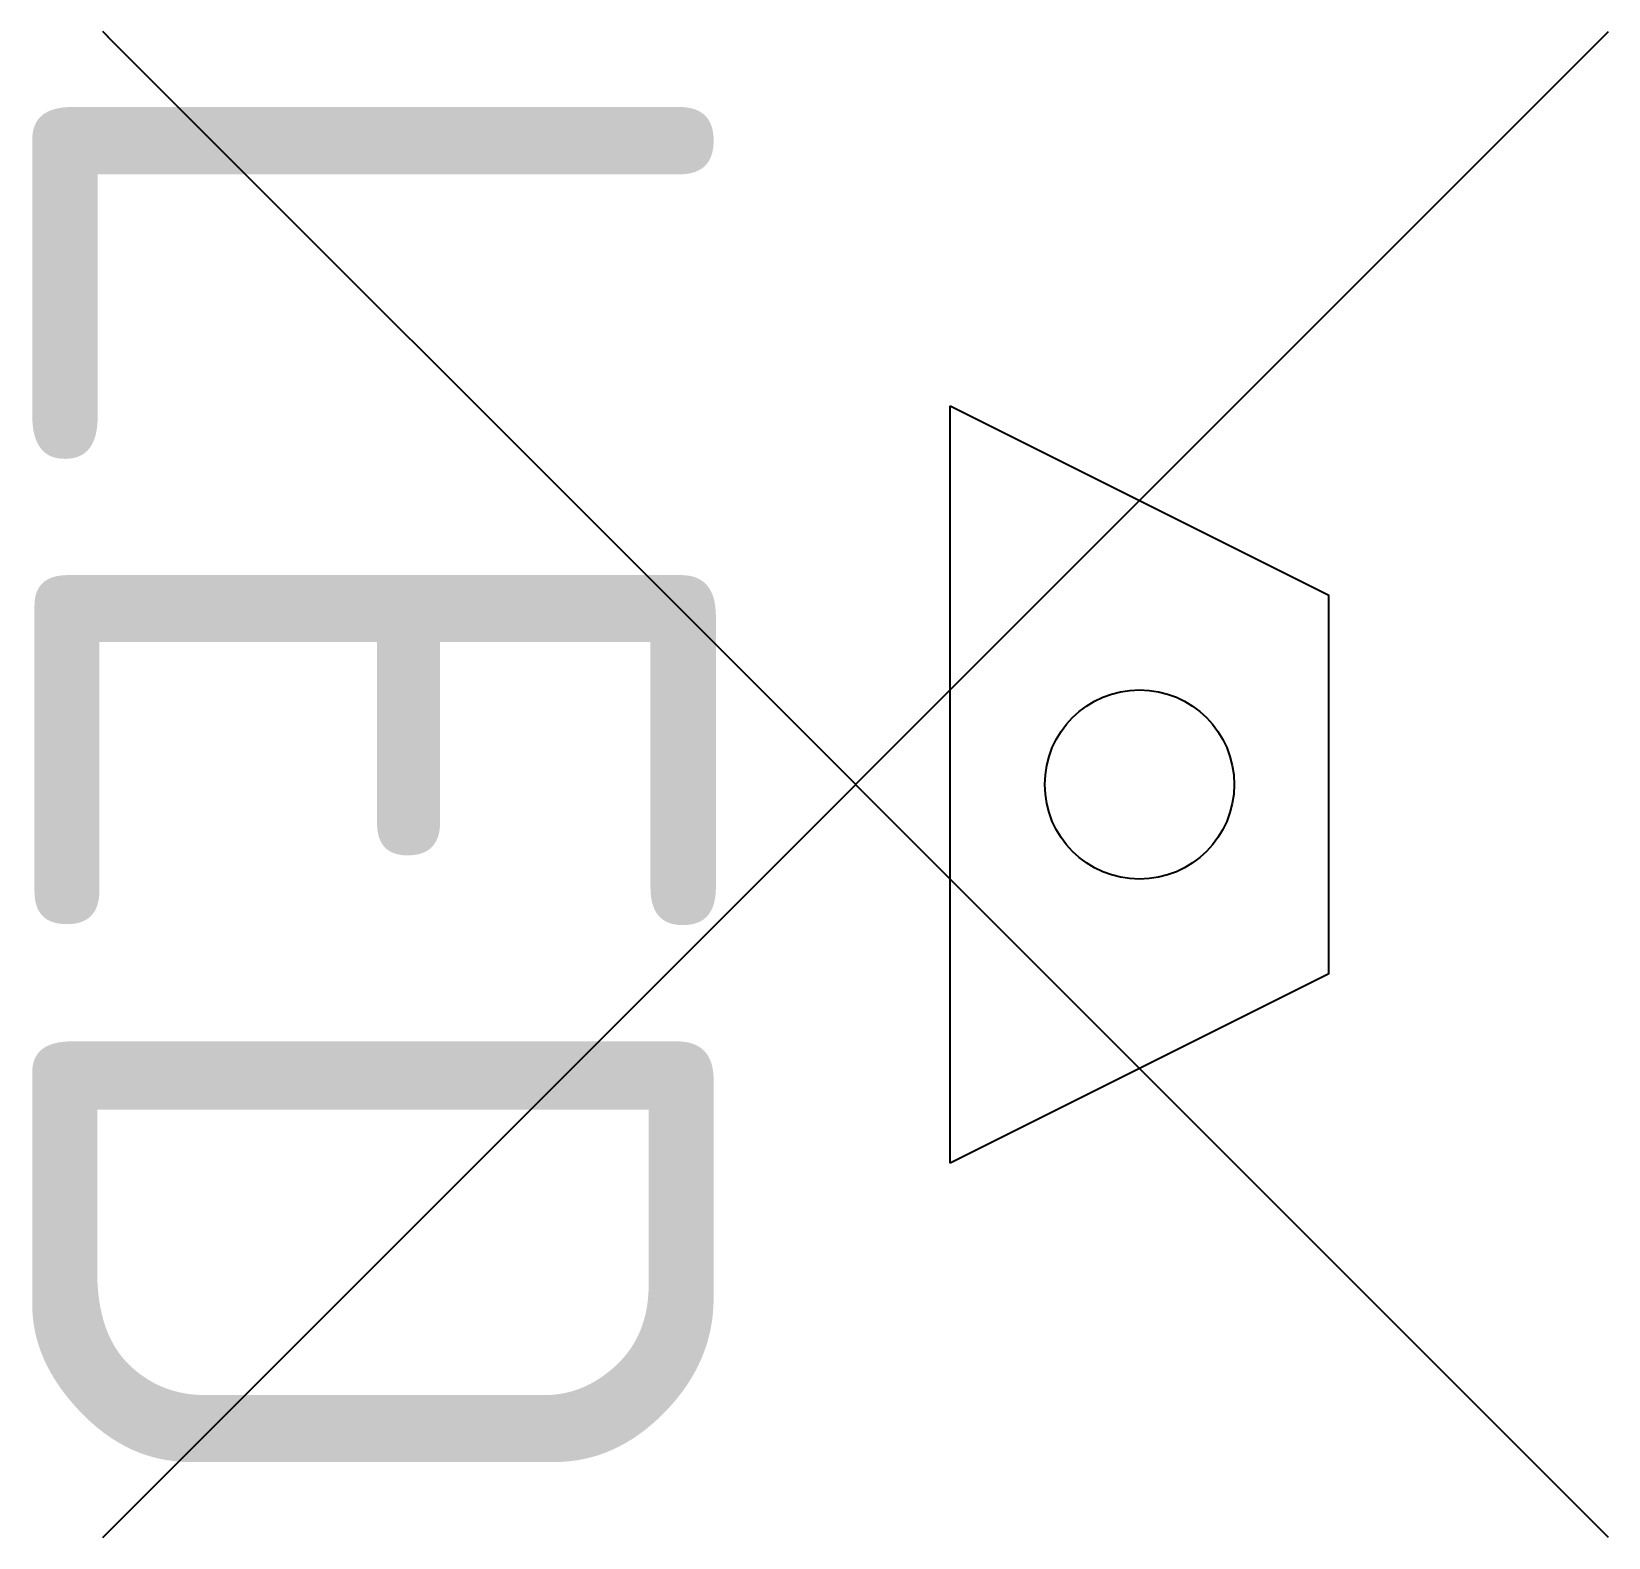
# Model space of a CAD drawing. Header units: metres. Extents: x -0.585 to 0.248, y -0.398 to 0.398.
import ezdxf

# ---------------------------------------------------------------- set-up
doc = ezdxf.new("R2010")
doc.units = ezdxf.units.M
doc.styles.add('NLCS-ISO', font='NLCS-ISO.ttf')

msp = doc.modelspace()

# ---------------------------------------------------------------- linework, layer by layer
for p, q in [((-0.1, -0.2), (-0.1, 0.2)), ((-0.1, 0.2), (0.1, 0.1)), ((0.1, -0.1), (0.1, 0.1)), ((0.1, -0.1), (-0.1, -0.2))]:
    msp.add_line(p, q)
msp.add_circle((0, 0), 0.05)

# ---------------------------------------------------------------- texts
at = {"insert": (-0.225, 0), "char_height": 0.36, "attachment_point": 2, "rotation": 270, "line_spacing_factor": 0.85, "style": 'NLCS-ISO', "bg_fill": 3, "box_fill_scale": 1.001, "bg_fill_color": 7, "bg_fill_transparency": 0}
msp.add_mtext('LED', dxfattribs=at)

# ---------------------------------------------------------------- next in the draw order: linework, layer by layer
for p, q in [((-0.54775, -0.39775), (0.24775, 0.39775)), ((0.24775, -0.39775), (-0.54775, 0.39775))]:
    msp.add_line(p, q)

doc.saveas('drawing.dxf')
